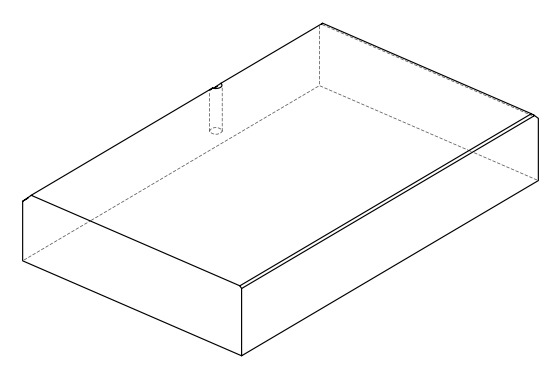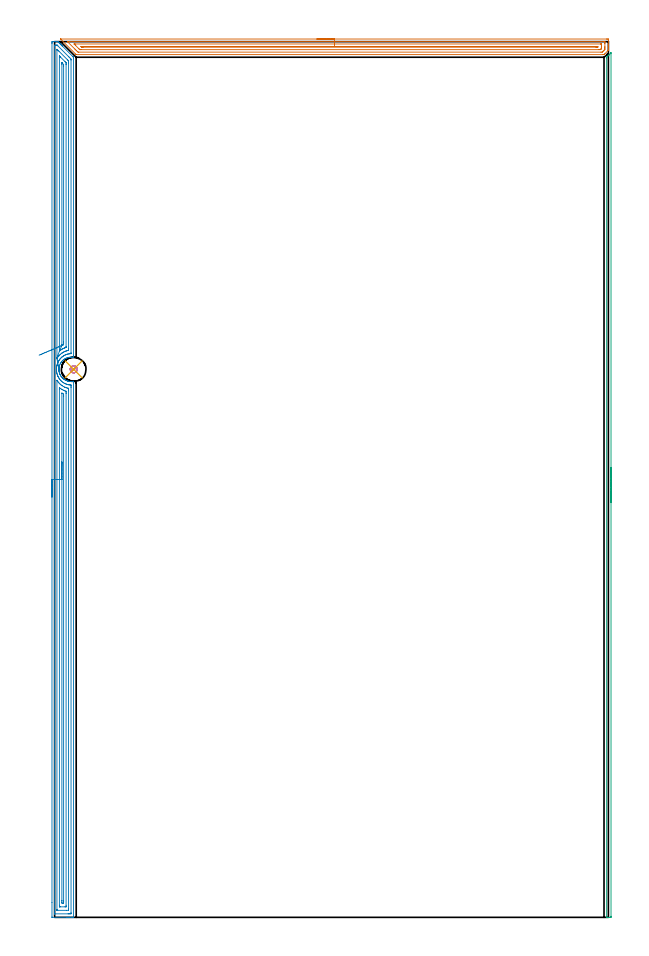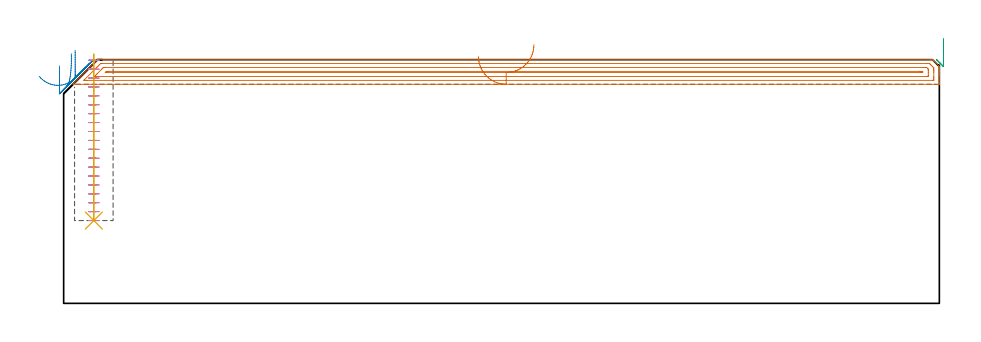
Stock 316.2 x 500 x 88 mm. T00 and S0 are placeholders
(PLAN: 5 operations, 2 tool changes, 35.8 min)
(1 AREA_MILL | FG_CHAMFER_SURFACE | UGT0205_001 | 10.02 min | 14563 mm3)
(2 AREA_MILL_1 | FG_CHAMFER_SURFACE_1 | UGT0205_001 | 19.98 min | 35418 mm3)
(3 AREA_MILL_2 | FG_CHAMFER_SURFACE_2 | UGT0205_001 | 4.1 min | 1536 mm3)
(4 MILL_BLIND_HOLE_FROM_SOLID_MATERIAL | STEP1POCKET | UGT0201_128 | Spiral | 1.5 min | 8460 mm3)
(5 BORE_BLIND_HOLE | STEP1POCKET | UGT0332_073 | 0.24 min | 0 mm3)
(TOOL UGT0205_001 | Chamfer Mill 20 x 3 x 45 deg. | D20 FL50 Z2)
(TOOL UGT0201_128 | Carbide End Mill 10.0 | D10 FL15 Z4)
(TOOL UGT0332_073 | 13.8 mm Rough Boring Bar | D13.8)
(OP 1 AREA_MILL)
G17 G21 G94 G90
T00 M6
G54
G17 G0 G90 X149.8 Y501.5 S1061 M3
G43 Z98. H0
Z89.1
G94 G1 X149.838 Z88.228 F250.
X149.952 Z87.364
X150.141 Z86.512
X150.403 Z85.68
X150.737 Z84.874
X151.14 Z84.1
X151.608 Z83.364
X152.14 Z82.672
X152.729 Z82.029
X153.372 Z81.44
X154.064 Z80.909
X154.8 Z80.44
X155.574 Z80.037
X156.38 Z79.703
X157.212 Z79.441
X158.063 Z79.252
X158.928 Z79.138
X159.8 Z79.1
X315.109
X315.59 Y501.499 Z79.101
X316.065 Y501.495 Z79.103
X316.191 Y501.491 Z79.105
X316.2 Y501.024 Z79.572
Y498.375 Z82.22
Y497.815 Z82.782
Y497.492 Z83.105
Y496.932 Z83.664
Y496.608 Z83.987
Y495.961 Z84.638
Y495.607 Z84.992
X316.199 Y495.163 Z85.428
X316.19 Y495.098 Z85.493
X316.13 Y495.027 Z85.567
X316.068 Y494.966 Z85.631
X316.036 Y494.935 Z85.663
X314.176 Y493.076 Z87.523
X313.804 Y492.705 Z87.892
X313.702 Y492.605 Z87.991
X312.912 Y492.6 Z88.
X12.491
X12.304 Y492.604 Z87.989
X12.287 Y492.615 Z87.978
X12.133 Y492.766 Z87.832
X12.045 Y492.855 Z87.745
X3.564 Y501.336 Z79.262
X3.441 Y501.466 Z79.133
X3.415 Y501.496 Z79.102
X3.547 Y501.5 Z79.1
X3.564
X159.8
Y500.086 Z80.514
X313.804 Y500.085 Z80.515
X313.861
X314.186 Y500.079 Z80.521
X314.191 Y499.974 Z80.626
X314.198 Y499.752 Z80.848
X314.2 Y499.258 Z81.342
Y498.867 Z81.733
Y497.1 Z83.5
X314.199 Y496.608 Z83.992
X314.198 Y496.219 Z84.381
X314.19 Y495.725 Z84.875
X314.177 Y495.538 Z85.062
X314.088 Y495.445 Z85.155
X313.804 Y495.155 Z85.445
X313.203 Y494.554 Z86.046
X312.912 Y494.265 Z86.335
X312.754 Y494.115 Z86.485
X312.642 Y494.021 Z86.579
X311.963 Y494.014 Z86.586
X13.774 Y494.015 Z86.585
X13.361 Y494.021 Z86.579
X12.938 Y494.421 Z86.179
X12.51 Y494.842 Z85.758
X12.045 Y495.305 Z85.295
X11.624 Y495.725 Z84.875
X7.581 Y499.77 Z80.83
X7.378 Y499.98 Z80.62
X7.294 Y500.067 Z80.533
X7.581 Y500.082 Z80.518
X7.639 Y500.084 Z80.516
X8.474 Y500.086 Z80.514
X159.8
Y498.672 Z81.928
X311.719 Y498.671 Z81.929
X312.019 Y498.669 Z81.931
X312.119 Y498.668 Z81.932
X312.189 Y498.665 Z81.935
X312.193 Y498.554 Z82.046
X312.198 Y498.375 Z82.225
X312.2 Y498.196 Z82.404
Y497.312 Z83.288
X312.199 Y496.608 Z83.992
X312.198 Y496.431 Z84.169
X312.19 Y496.25 Z84.35
X312.169 Y495.98 Z84.62
X312.019 Y495.819 Z84.781
X311.972 Y495.772 Z84.828
X311.925 Y495.725 Z84.875
X311.654 Y495.465 Z85.135
X311.602 Y495.435 Z85.165
X311.526 Y495.432 Z85.168
X311.425 Y495.43 Z85.17
X311.126 Y495.429 Z85.171
X310.533 Y495.428 Z85.172
X15.023 Y495.429 Z85.171
X14.723 Y495.43 Z85.17
X14.424 Y495.434 Z85.166
X14.387 Y495.435 Z85.165
X14.363 Y495.448 Z85.152
X14.32 Y495.486 Z85.114
X14.236 Y495.565 Z85.035
X14.074 Y495.725 Z84.875
X13.831 Y495.968 Z84.632
X12.045 Y497.754 Z82.846
X11.426 Y498.375 Z82.225
X11.152 Y498.653 Z81.947
X11.149 Y498.666 Z81.934
X11.152 Y498.667 Z81.933
X11.746 Y498.671 Z81.929
X159.8 Y498.672 Z81.928
Y497.257 Z83.343
X309.341
X309.578 Y497.256 Z83.344
X309.996 Y497.251 Z83.349
X310.19 Y497.247 Z83.353
X310.191 Y497.05 Z83.55
X310.19 Y496.853 Z83.747
X309.992 Y496.847 Z83.753
X309.76 Y496.844 Z83.756
X309.341 Y496.843 Z83.757
X309.104
X16.272
X15.853 Y496.844 Z83.756
X15.616 Y496.846 Z83.754
X15.412 Y496.85 Z83.75
X15.206 Y497.054 Z83.546
X15.012 Y497.249 Z83.351
X15.197 Y497.252 Z83.348
X15.616 Y497.256 Z83.344
X15.853 Y497.257 Z83.343
X159.8
X160.672 Z83.381
X161.536 Z83.495
X162.388 Z83.683
X163.22 Z83.946
X164.026 Z84.28
X164.8 Z84.682
X165.536 Z85.151
X166.228 Z85.682
X166.871 Z86.272
X167.46 Z86.915
X167.991 Z87.607
X168.46 Z88.343
X168.863 Z89.116
X169.197 Z89.922
X169.459 Z90.754
X169.648 Z91.606
X169.762 Z92.471
X169.8 Z93.343
G0 Z98.
M5
M2
(OP 2 AREA_MILL_1)
G17 G21 G94 G90
T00 M6
G54
G17 G0 G90 X-1.5 Y240. S1061 M3
G43 Z98. H0
Z85.7
G94 G1 Y240.038 Z84.828 F250.
Y240.152 Z83.963
Y240.341 Z83.112
Y240.603 Z82.28
Y240.937 Z81.474
Y241.34 Z80.7
Y241.808 Z79.964
Y242.34 Z79.272
Y242.929 Z78.629
Y243.572 Z78.04
Y244.264 Z77.508
Y245. Z77.04
Y245.774 Z76.637
Y246.58 Z76.303
Y247.412 Z76.041
Y248.264 Z75.852
Y249.128 Z75.738
Y250. Z75.7
Y498.919
X-1.499 Y499.375 Z75.701
X-1.495 Y499.807 Z75.702
X-1.491 Y499.99 Z75.704
X-1.07 Y500. Z76.125
X-0.54 Z76.657
X-0.19 Z77.006
X0.341 Z77.537
X0.69 Z77.885
X1.486 Z78.684
X1.57 Z78.768
X1.89 Y499.999 Z79.087
X1.929 Y499.971 Z79.128
X2.01 Y499.891 Z79.209
X2.24 Y499.66 Z79.44
X2.45 Y499.452 Z79.646
X2.525 Y499.375 Z79.724
X2.666 Y499.234 Z79.866
X2.743 Y499.158 Z79.94
X2.823 Y499.078 Z80.022
X2.955 Y498.945 Z80.154
X3.037 Y498.865 Z80.233
X3.121 Y498.78 Z80.32
X3.244 Y498.656 Z80.443
X3.33 Y498.572 Z80.526
X3.419 Y498.482 Z80.618
X3.533 Y498.367 Z80.732
X3.623 Y498.278 Z80.819
X3.717 Y498.184 Z80.916
X3.822 Y498.078 Z81.021
X3.917 Y497.985 Z81.113
X4.014 Y497.886 Z81.214
X4.111 Y497.789 Z81.31
X4.21 Y497.692 Z81.406
X4.312 Y497.588 Z81.512
X4.4 Y497.501 Z81.599
X4.503 Y497.398 Z81.699
X10.37 Y491.531 Z87.568
X10.569 Y491.331 Z87.769
X10.596 Y491.303 Z87.796
X10.796 Y491.095 Z87.989
X10.8 Y490.437 Z88.
Y320.612
X10.797 Y319.718 Z87.997
X10.796 Y319.717 Z87.996
X10.741 Y319.718 Z87.941
X10.308 Y319.789 Z87.508
X10.088 Y319.811 Z87.288
X9.651 Y319.837 Z86.851
X9.213 Y319.84 Z86.413
X8.775 Y319.813 Z85.975
X8.338 Y319.76 Z85.538
X8.092 Y319.718 Z85.292
X7.936 Y319.691 Z85.135
X7.73 Y319.636 Z84.926
X7.463 Y319.565 Z84.661
X7.367 Y319.534 Z84.566
X7.023 Y319.421 Z84.221
X6.588 Y319.246 Z83.786
X6.153 Y319.033 Z83.35
X5.725 Y318.798 Z82.923
X5.53 Y318.659 Z82.726
X5.341 Y318.526 Z82.54
X5.269 Y318.475 Z82.468
X4.837 Y318.135 Z82.037
X4.581 Y317.904 Z81.781
X4.265 Y317.57 Z81.463
X3.963 Y317.221 Z81.162
X3.821 Y317.036 Z81.02
X3.802 Y317.011 Z81.
X3.511 Y316.569 Z80.709
X3.247 Y316.117 Z80.443
X3.088 Y315.8 Z80.287
X2.861 Y315.224 Z80.06
X2.72 Y314.779 Z79.916
X2.67 Y314.584 Z79.869
X2.667 Y314.573 Z79.867
X2.617 Y314.355 Z79.809
X2.61 Y314.33 Z79.803
X2.531 Y313.884 Z79.727
X2.483 Y313.437 Z79.675
X2.478 Y313.355 Z79.672
X2.475 Y313.247 Z79.664
X2.464 Y313.057 Z79.658
X2.461 Y312.99 Z79.653
Y312.979 Z79.652
X2.469 Y312.663 Z79.654
X2.47 Y312.543 Z79.662
X2.481 Y312.404 Z79.676
X2.493 Y312.272 Z79.686
X2.507 Y312.096 Z79.703
X2.573 Y311.65 Z79.771
X2.626 Y311.408 Z79.825
X2.671 Y311.202 Z79.87
X2.797 Y310.756 Z79.995
X2.841 Y310.632 Z80.039
X2.934 Y310.373 Z80.13
X3.088 Y309.997 Z80.287
X3.142 Y309.886 Z80.341
X3.154 Y309.863 Z80.352
X3.403 Y309.411 Z80.6
X3.674 Y308.969 Z80.872
X3.744 Y308.87 Z80.944
X3.814 Y308.771 Z81.013
X3.917 Y308.639 Z81.116
X3.963 Y308.58 Z81.162
X4.405 Y308.076 Z81.602
X4.503 Y307.978 Z81.7
X4.618 Y307.865 Z81.815
X4.838 Y307.662 Z82.036
X5.034 Y307.502 Z82.234
X5.141 Y307.416 Z82.34
X5.453 Y307.183 Z82.652
X5.53 Y307.133 Z82.728
X5.713 Y307.015 Z82.912
X5.97 Y306.87 Z83.167
X6.147 Y306.77 Z83.344
X6.284 Y306.704 Z83.48
X6.589 Y306.557 Z83.785
X6.85 Y306.454 Z84.045
X7.21 Y306.311 Z84.41
X7.264 Y306.289 Z84.464
X7.33 Y306.27 Z84.53
X7.463 Y306.231 Z84.662
X7.73 Y306.166 Z84.926
X7.9 Y306.124 Z85.097
X8.339 Y306.041 Z85.537
X8.61 Y306.007 Z85.808
X8.775 Y305.987 Z85.974
X9.213 Y305.96 Z86.412
X9.49 Y305.962 Z86.688
X9.651 Y305.963 Z86.85
X10.089 Y305.996 Z87.287
X10.104 Y305.998 Z87.302
X10.37 Y306.033 Z87.565
X10.609 Y306.062 Z87.803
X10.797 Y306.08 Z87.989
X10.8 Y305.864 Z88.
Y0.178
X10.804 Y0.001 Z87.994
X10.458 Y0. Z87.657
X10.189 Z87.389
X9.49 Z86.685
X8.26 Z85.457
X7.73 Z84.924
X7.115 Z84.31
X-1.336 Y0.001 Z75.862
X-1.492 Y0.01 Z75.706
X-1.499 Y0.167 Z75.699
X-1.5 Y8.418 Z75.7
Y250.
X-0.086 Z77.114
X-0.085 Y497.482 Z77.115
X-0.084 Y497.588 Z77.116
X-0.079 Y497.972 Z77.121
X0.293 Y497.991 Z77.493
X0.69 Y497.997 Z77.89
X1.165 Y497.999 Z78.365
X1.367 Y497.997 Z78.567
X1.418 Y497.994 Z78.618
X1.441 Y497.99 Z78.641
X1.471 Y497.967 Z78.671
X1.57 Y497.875 Z78.77
X1.862 Y497.588 Z79.062
X8.119 Y491.331 Z85.319
X8.61 Y490.838 Z85.81
X9.003 Y490.437 Z86.203
X9.379 Y490.038 Z86.579
X9.384 Y489.65 Z86.584
X9.385 Y489.543 Z86.585
X9.386 Y322.399 Z86.586
X9.384 Y322.005 Z86.584
X9.382 Y321.907 Z86.582
X9.379 Y321.861 Z86.579
X9.373 Y321.849 Z86.573
X8.61 Y321.791 Z85.81
X8.359 Y321.76 Z85.559
X7.73 Y321.66 Z84.93
X7.605 Y321.632 Z84.805
X7.122 Y321.506 Z84.322
X6.917 Y321.438 Z84.117
X6.85 Y321.413 Z84.05
X6.279 Y321.191 Z83.479
X5.97 Y321.049 Z83.17
X5.679 Y320.907 Z82.879
X5.13 Y320.612 Z82.33
X5.106 Y320.596 Z82.306
X5.09 Y320.585 Z82.29
X4.594 Y320.221 Z81.794
X4.21 Y319.923 Z81.41
X4.098 Y319.832 Z81.298
X3.969 Y319.718 Z81.169
X3.644 Y319.399 Z80.844
X3.33 Y319.064 Z80.53
X3.218 Y318.938 Z80.418
X3.121 Y318.824 Z80.321
X2.824 Y318.444 Z80.024
X2.465 Y317.916 Z79.665
X2.45 Y317.891 Z79.65
X2.141 Y317.351 Z79.341
X1.981 Y317.036 Z79.181
X1.851 Y316.751 Z79.051
X1.596 Y316.117 Z78.796
X1.57 Y316.039 Z78.77
X1.389 Y315.433 Z78.589
X1.343 Y315.249 Z78.543
X1.223 Y314.708 Z78.423
X1.161 Y314.355 Z78.361
X1.109 Y313.929 Z78.309
X1.07 Y313.461 Z78.27
X1.052 Y313.094 Z78.252
X1.056 Y312.567 Z78.256
X1.08 Y312.171 Z78.28
X1.129 Y311.673 Z78.329
X1.211 Y311.145 Z78.411
X1.29 Y310.78 Z78.49
X1.37 Y310.441 Z78.57
X1.502 Y309.955 Z78.702
X1.525 Y309.886 Z78.725
X1.57 Y309.756 Z78.77
X1.819 Y309.119 Z79.019
X1.872 Y308.992 Z79.072
X1.96 Y308.803 Z79.16
X2.185 Y308.367 Z79.385
X2.341 Y308.098 Z79.541
X2.45 Y307.919 Z79.65
X2.729 Y307.49 Z79.929
X2.94 Y307.204 Z80.14
X3.33 Y306.744 Z80.53
X3.732 Y306.311 Z80.932
X4.21 Y305.877 Z81.41
X4.803 Y305.417 Z82.003
X5.09 Y305.229 Z82.29
X5.535 Y304.965 Z82.735
X5.97 Y304.752 Z83.17
X6.483 Y304.523 Z83.683
X6.748 Y304.419 Z83.948
X6.85 Y304.382 Z84.05
X7.056 Y304.313 Z84.256
X7.73 Y304.148 Z84.93
X8.183 Y304.063 Z85.383
X8.61 Y304.009 Z85.81
X9.159 Y303.965 Z86.359
X9.31 Y303.956 Z86.51
X9.374 Y303.951 Z86.574
X9.382 Y303.738 Z86.582
X9.384 Y303.629 Z86.584
X9.386 Y302.841 Z86.586
Y302.735
X9.385 Y2.519 Z86.585
X9.384 Y2.412 Z86.584
X9.379 Y2.028 Z86.579
X9.007 Y2.009 Z86.207
X8.61 Y2.003 Z85.81
X8.135 Y2. Z85.335
X7.73 Z84.93
X0.216 Z77.416
X0.004 Y2.002 Z77.204
X-0.03 Y2.004 Z77.17
X-0.064 Y2.01 Z77.136
X-0.079 Y2.016 Z77.121
X-0.08 Y2.043 Z77.12
X-0.085 Y2.306 Z77.115
X-0.086 Y250. Z77.114
X1.328 Z78.528
X1.329 Y306.556 Z78.529
X1.33 Y306.605 Z78.53
X1.332 Y306.647 Z78.532
X1.333 Y306.658 Z78.533
X1.367 Y306.61 Z78.567
X1.451 Y306.487 Z78.651
X1.567 Y306.311 Z78.767
X1.57 Y306.306 Z78.77
X1.938 Y305.793 Z79.138
X2.245 Y305.417 Z79.445
X2.45 Y305.178 Z79.65
X2.761 Y304.843 Z79.961
X3.083 Y304.523 Z80.283
X3.33 Y304.299 Z80.53
X3.689 Y303.999 Z80.889
X4.157 Y303.629 Z81.357
X4.21 Y303.593 Z81.41
X4.314 Y303.524 Z81.514
X5.09 Y303.073 Z82.29
X5.779 Y302.735 Z82.979
X5.97 Y302.653 Z83.17
X6.109 Y302.594 Z83.309
X6.569 Y302.425 Z83.769
X6.85 Y302.338 Z84.05
X7.378 Y302.199 Z84.578
X7.73 Y302.119 Z84.93
X7.955 Y302.069 Z85.155
X7.964 Y301.841 Z85.164
X7.968 Y301.6 Z85.168
X7.971 Y300.948 Z85.171
Y300.702
Y4.848
X7.969 Y4.2 Z85.169
X7.967 Y4.078 Z85.167
X7.965 Y4.024 Z85.165
X7.919 Y4.008 Z85.119
X6.85 Y4. Z84.05
X1.766 Y4.001 Z78.966
X1.57 Y4.004 Z78.77
X1.374 Y4.01 Z78.574
X1.335 Y4.018 Z78.535
X1.333 Y4.053 Z78.533
X1.33 Y4.118 Z78.53
X1.329 Y4.2 Z78.529
X1.328 Y4.445 Z78.528
Y250.
X2.743 Z79.943
Y301.544
X2.745 Y301.841 Z79.945
X2.75 Y302.431 Z79.95
X3.33 Y301.991 Z80.53
X3.533 Y301.841 Z80.733
X4.21 Y301.426 Z81.41
X4.509 Y301.249 Z81.709
X5.083 Y300.954 Z82.283
X5.098 Y300.948 Z82.298
X5.705 Y300.686 Z82.905
X5.97 Y300.583 Z83.17
X6.531 Y300.378 Z83.731
X6.543 Y300.366 Z83.743
X6.55 Y300.358 Z83.75
X6.554 Y300.054 Z83.754
X6.557 Y299.458 Z83.757
Y299.16
Y6.881
X6.555 Y6.287 Z83.755
X6.552 Y6.086 Z83.752
X6.551 Y6.022 Z83.751
X6.511 Y6.01 Z83.711
X6.404 Y6.007 Z83.604
X5.958 Y6. Z83.158
X3.318 Z80.518
X2.896 Y6.006 Z80.096
X2.791 Y6.01 Z79.991
X2.749 Y6.014 Z79.949
X2.747 Y6.05 Z79.947
X2.745 Y6.141 Z79.945
X2.743 Y6.584 Z79.943
Y6.881
Y250.
X4.157 Z81.357
X4.158 Y299.16 Z81.358
X4.159 Y299.212 Z81.359
X4.164 Y299.266 Z81.364
X4.166 Y299.279 Z81.366
X4.179 Y299.276 Z81.379
X4.21 Y299.264 Z81.41
X4.428 Y299.16 Z81.628
X5.09 Y298.843 Z82.29
X5.138 Y298.266 Z82.338
X5.14 Y298.215 Z82.34
X5.143 Y297.372 Z82.343
Y297.318
Y9.509
X5.14 Y8.669 Z82.34
X5.139 Y8.62 Z82.339
X5.09 Y8.01 Z82.29
X4.863 Y8.005 Z82.063
X4.21 Y8.01 Z81.41
X4.162 Y8.669 Z81.362
X4.159 Y8.72 Z81.359
X4.157 Y9.563 Z81.357
Y9.617
Y250.
Y250.872 Z81.395
Y251.736 Z81.509
Y252.588 Z81.698
Y253.42 Z81.96
Y254.226 Z82.294
Y255. Z82.697
Y255.736 Z83.165
Y256.428 Z83.696
Y257.071 Z84.286
Y257.66 Z84.929
Y258.192 Z85.621
Y258.66 Z86.357
Y259.063 Z87.131
Y259.397 Z87.937
Y259.659 Z88.769
Y259.848 Z89.62
Y259.962 Z90.485
Y260. Z91.357
G0 Z98.
X2.766 Y311.159
Z90.122
G1 X2.787 Y311.047 Z89.257
X2.793 Y311.009 Z88.385
X2.787 Y311.046 Z87.514
X2.767 Y311.157 Z86.649
X2.733 Y311.342 Z85.797
X2.687 Y311.6 Z84.965
X2.628 Y311.928 Z84.159
X2.557 Y312.324 Z83.385
X2.474 Y312.785 Z82.648
X2.38 Y313.307 Z81.956
X2.276 Y313.887 Z81.312
X2.162 Y314.52 Z80.723
X2.04 Y315.2 Z80.191
X1.91 Y315.924 Z79.722
X1.773 Y316.686 Z79.319
X1.63 Y317.479 Z78.984
X1.483 Y318.297 Z78.721
X1.332 Y319.136 Z78.532
Y319.138
X1.33 Y319.178 Z78.53
X1.329 Y319.309 Z78.529
X1.328 Y319.472 Z78.528
X1.329 Y495.151 Z78.529
X1.332 Y495.398 Z78.532
X1.335 Y495.561 Z78.535
X1.343 Y495.647 Z78.543
X1.396 Y495.596 Z78.596
X1.57 Y495.427 Z78.77
X2.094 Y494.906 Z79.294
X2.45 Y494.551 Z79.65
X7.457 Y489.543 Z84.657
X7.73 Y489.268 Z84.93
X7.881 Y489.112 Z85.081
X7.954 Y489.035 Z85.154
X7.964 Y488.894 Z85.164
X7.968 Y488.65 Z85.168
X7.97 Y488.405 Z85.17
X7.971 Y487.756 Z85.171
X7.972 Y487.51 Z85.172
X7.971 Y324.836 Z85.171
X7.968 Y324.187 Z85.168
X7.965 Y323.948 Z85.165
X7.953 Y323.728 Z85.153
X7.73 Y323.68 Z84.93
X7.416 Y323.612 Z84.616
X6.85 Y323.46 Z84.05
X6.722 Y323.423 Z83.922
X6.338 Y323.293 Z83.538
X6.072 Y323.19 Z83.272
X5.97 Y323.147 Z83.17
X5.461 Y322.917 Z82.661
X5.09 Y322.729 Z82.29
X4.878 Y322.614 Z82.078
X4.502 Y322.399 Z81.702
X4.328 Y322.279 Z81.528
X4.21 Y322.194 Z81.41
X3.82 Y321.901 Z81.02
X3.315 Y321.506 Z80.515
X2.873 Y321.076 Z80.073
X2.45 Y320.638 Z79.65
X2.438 Y320.624 Z79.638
X2.427 Y320.612 Z79.627
X2.04 Y320.135 Z79.24
X1.727 Y319.718 Z78.927
X1.662 Y319.625 Z78.862
X1.351 Y319.162 Z78.551
X1.332 Y319.136 Z78.532
X2.753 Y323.367 Z79.953
X2.75 Y323.439 Z79.95
X2.746 Y323.588 Z79.946
X2.743 Y323.889 Z79.943
Y491.331
X2.745 Y491.733 Z79.945
X2.747 Y491.773 Z79.947
X2.748 Y491.788 Z79.948
X2.771 Y491.769 Z79.971
X2.918 Y491.627 Z80.118
X3.22 Y491.331 Z80.42
X3.33 Y491.221 Z80.53
X5.97 Y488.582 Z83.17
X6.379 Y488.171 Z83.579
X6.481 Y488.065 Z83.681
X6.53 Y488.01 Z83.73
X6.55 Y487.985 Z83.75
X6.552 Y487.954 Z83.752
X6.555 Y487.756 Z83.755
X6.557 Y487.159 Z83.757
Y486.862
Y325.975
X6.556 Y325.676 Z83.756
X6.553 Y325.527 Z83.753
X6.55 Y325.455 Z83.75
X6.544 Y325.431 Z83.744
X6.517 Y325.419 Z83.717
X5.97 Y325.222 Z83.17
X5.868 Y325.185 Z83.068
X5.594 Y325.081 Z82.794
X5.244 Y324.924 Z82.444
X5.09 Y324.85 Z82.29
X4.652 Y324.632 Z81.852
X4.21 Y324.391 Z81.41
X4.082 Y324.317 Z81.282
X3.868 Y324.187 Z81.068
X3.551 Y323.962 Z80.751
X3.33 Y323.8 Z80.53
X2.805 Y323.404 Z80.005
X2.753 Y323.367 Z79.953
X4.168 Y326.531 Z81.368
X4.161 Y326.706 Z81.361
X4.158 Y326.814 Z81.358
X4.157 Y326.868 Z81.357
Y326.922
Y486.862
X4.158 Y487.756 Z81.358
X4.159 Y487.808 Z81.359
X4.164 Y487.862 Z81.364
X4.171 Y487.92 Z81.371
X4.21 Y487.884 Z81.41
X4.344 Y487.756 Z81.544
X5.09 Y487.006 Z82.29
X5.122 Y486.968 Z82.322
X5.136 Y486.948 Z82.336
X5.139 Y486.915 Z82.339
X5.142 Y486.862 Z82.342
X5.143 Y486.808 Z82.343
Y485.968
Y328.602
X5.141 Y327.762 Z82.341
X5.139 Y327.712 Z82.339
X5.09 Y326.966 Z82.29
X5.027 Y326.933 Z82.227
X4.895 Y326.868 Z82.095
X4.426 Y326.649 Z81.626
X4.21 Y326.55 Z81.41
X4.168 Y326.531 Z81.368
X3.554 Y326.27 Z80.806
X2.897 Y325.989 Z80.304
X2.203 Y325.693 Z79.866
X1.477 Y325.383 Z79.496
X0.723 Y325.061 Z79.196
X-0.051 Y324.731 Z78.969
X-0.841 Y324.394 Z78.816
X-1.64 Y324.053 Z78.738
X-2.443 Y323.71 Z78.737
X-3.242 Y323.369 Z78.811
X-4.033 Y323.032 Z78.961
X-4.808 Y322.701 Z79.185
X-5.563 Y322.379 Z79.482
X-6.29 Y322.068 Z79.849
X-6.986 Y321.771 Z80.284
X-7.644 Y321.49 Z80.783
X-8.26 Y321.228 Z81.343
X-8.828 Y320.985 Z81.958
G0 Z98.
M5
M2
(OP 3 AREA_MILL_2)
G17 G21 G94 G90
T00 M6
G54
G17 G0 G90 X317.7 Y256.8 S1061 M3
G43 Z98. H0
Z95.5
G94 G1 Y256.762 Z94.628 F250.
Y256.648 Z93.763
Y256.459 Z92.912
Y256.197 Z92.08
Y255.863 Z91.274
Y255.46 Z90.5
Y254.992 Z89.764
Y254.46 Z89.072
Y253.871 Z88.429
Y253.228 Z87.84
Y252.536 Z87.308
Y251.8 Z86.84
Y251.026 Z86.437
Y250.22 Z86.103
Y249.388 Z85.841
Y248.536 Z85.652
Y247.672 Z85.538
Y246.8 Z85.5
Y0.621
X317.697 Y0.364 Z85.503
X317.691 Y0.003 Z85.505
X317.666 Y0.001 Z85.53
X316.45 Y0. Z86.745
X315.492 Z87.708
X315.343 Y0.003 Z87.849
X315.202 Y0.01 Z87.989
X315.2 Y0.174 Z88.
Y490.298
Y491.098 Z87.997
X315.201 Y491.101 Z87.996
X315.622 Y491.522 Z87.577
X315.887 Y491.787 Z87.312
X316.012 Y491.914 Z87.184
X316.358 Y492.258 Z86.842
X316.553 Y492.453 Z86.647
X316.78 Y492.681 Z86.418
X316.888 Y492.79 Z86.308
X317.326 Y493.226 Z85.873
X317.484 Y493.384 Z85.716
X317.574 Y493.475 Z85.624
X317.678 Y493.575 Z85.52
X317.694 Y493.583 Z85.503
X317.699 Y493.575 Z85.499
X317.7 Y246.8 Z85.5
Y245.928 Z85.538
Y245.064 Z85.652
Y244.212 Z85.841
Y243.38 Z86.103
Y242.574 Z86.437
Y241.8 Z86.84
Y241.064 Z87.308
Y240.372 Z87.84
Y239.729 Z88.429
Y239.14 Z89.072
Y238.608 Z89.764
Y238.14 Z90.5
Y237.737 Z91.274
Y237.403 Z92.08
Y237.141 Z92.912
Y236.952 Z93.763
Y236.838 Z94.628
Y236.8 Z95.5
G0 Z98.
M5
M2
(OP 4 MILL_BLIND_HOLE_FROM_SOLID_MATERIAL)
G17 G21 G94 G90
T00 M6
G54
G17 G0 G90 X10.9 Y312.9 S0 M3
G43 Z98. H0
Z87.784
G94 G3 X11.416 Y314.334 R0.81 F250.
X9.398 Y314.143 R1.434
X9.657 Y311.398 R1.95
X9.398 Y314.143 R-1.95
X9.527 Y312.77 R0.975
X10.9 Y312.9 R0.975
G0 Z84.568
G3 X11.416 Y314.334 R0.81
X9.398 Y314.143 R1.434
X9.657 Y311.398 R1.95
X9.398 Y314.143 R-1.95
X9.527 Y312.77 R0.975
X10.9 Y312.9 R0.975
G0 Z81.353
G3 X11.416 Y314.334 R0.81
X9.398 Y314.143 R1.434
X9.657 Y311.398 R1.95
X9.398 Y314.143 R-1.95
X9.527 Y312.77 R0.975
X10.9 Y312.9 R0.975
G0 Z78.137
G3 X11.416 Y314.334 R0.81
X9.398 Y314.143 R1.434
X9.657 Y311.398 R1.95
X9.398 Y314.143 R-1.95
X9.527 Y312.77 R0.975
X10.9 Y312.9 R0.975
G0 Z74.921
G3 X11.416 Y314.334 R0.81
X9.398 Y314.143 R1.434
X9.657 Y311.398 R1.95
X9.398 Y314.143 R-1.95
X9.527 Y312.77 R0.975
X10.9 Y312.9 R0.975
G0 Z71.705
G3 X11.416 Y314.334 R0.81
X9.398 Y314.143 R1.434
X9.657 Y311.398 R1.95
X9.398 Y314.143 R-1.95
X9.527 Y312.77 R0.975
X10.9 Y312.9 R0.975
G0 Z68.489
G3 X11.416 Y314.334 R0.81
X9.398 Y314.143 R1.434
X9.657 Y311.398 R1.95
X9.398 Y314.143 R-1.95
X9.527 Y312.77 R0.975
X10.9 Y312.9 R0.975
G0 Z65.274
G3 X11.416 Y314.334 R0.81
X9.398 Y314.143 R1.434
X9.657 Y311.398 R1.95
X9.398 Y314.143 R-1.95
X9.527 Y312.77 R0.975
X10.9 Y312.9 R0.975
G0 Z62.058
G3 X11.416 Y314.334 R0.81
X9.398 Y314.143 R1.434
X9.657 Y311.398 R1.95
X9.398 Y314.143 R-1.95
X9.527 Y312.77 R0.975
X10.9 Y312.9 R0.975
G0 Z58.842
G3 X11.416 Y314.334 R0.81
X9.398 Y314.143 R1.434
X9.657 Y311.398 R1.95
X9.398 Y314.143 R-1.95
X9.527 Y312.77 R0.975
X10.9 Y312.9 R0.975
G0 Z55.626
G3 X11.416 Y314.334 R0.81
X9.398 Y314.143 R1.434
X9.657 Y311.398 R1.95
X9.398 Y314.143 R-1.95
X9.527 Y312.77 R0.975
X10.9 Y312.9 R0.975
G0 Z52.411
G3 X11.416 Y314.334 R0.81
X9.398 Y314.143 R1.434
X9.657 Y311.398 R1.95
X9.398 Y314.143 R-1.95
X9.527 Y312.77 R0.975
X10.9 Y312.9 R0.975
G0 Z49.195
G3 X11.416 Y314.334 R0.81
X9.398 Y314.143 R1.434
X9.657 Y311.398 R1.95
X9.398 Y314.143 R-1.95
X9.527 Y312.77 R0.975
X10.9 Y312.9 R0.975
G0 Z45.979
G3 X11.416 Y314.334 R0.81
X9.398 Y314.143 R1.434
X9.657 Y311.398 R1.95
X9.398 Y314.143 R-1.95
X9.527 Y312.77 R0.975
X10.9 Y312.9 R0.975
G0 Z42.763
G3 X11.416 Y314.334 R0.81
X9.398 Y314.143 R1.434
X9.657 Y311.398 R1.95
X9.398 Y314.143 R-1.95
X9.527 Y312.77 R0.975
X10.9 Y312.9 R0.975
G0 Z39.547
G3 X11.416 Y314.334 R0.81
X9.398 Y314.143 R1.434
X9.657 Y311.398 R1.95
X9.398 Y314.143 R-1.95
X9.527 Y312.77 R0.975
X10.9 Y312.9 R0.975
G0 Z36.332
G3 X11.416 Y314.334 R0.81
X9.398 Y314.143 R1.434
X9.657 Y311.398 R1.95
X9.398 Y314.143 R-1.95
X9.527 Y312.77 R0.975
X10.9 Y312.9 R0.975
G0 Z33.116
G3 X11.416 Y314.334 R0.81
X9.398 Y314.143 R1.434
X9.657 Y311.398 R1.95
X9.398 Y314.143 R-1.95
X9.527 Y312.77 R0.975
X10.9 Y312.9 R0.975
G0 Z29.9
G3 X11.416 Y314.334 R0.81
X9.398 Y314.143 R1.434
X9.657 Y311.398 R1.95
X9.398 Y314.143 R-1.95
X9.527 Y312.77 R0.975
X10.9 Y312.9 R0.975
G0 Z98.
M5
M2
(OP 5 BORE_BLIND_HOLE)
G17 G21 G94 G90
T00 M6
G54
G17 G0 G90 X10.9 Y312.9 S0 M3
G43 Z98. H0
G94 G85 G98 Z29.9 F250. R90.
G80
M5
M2
